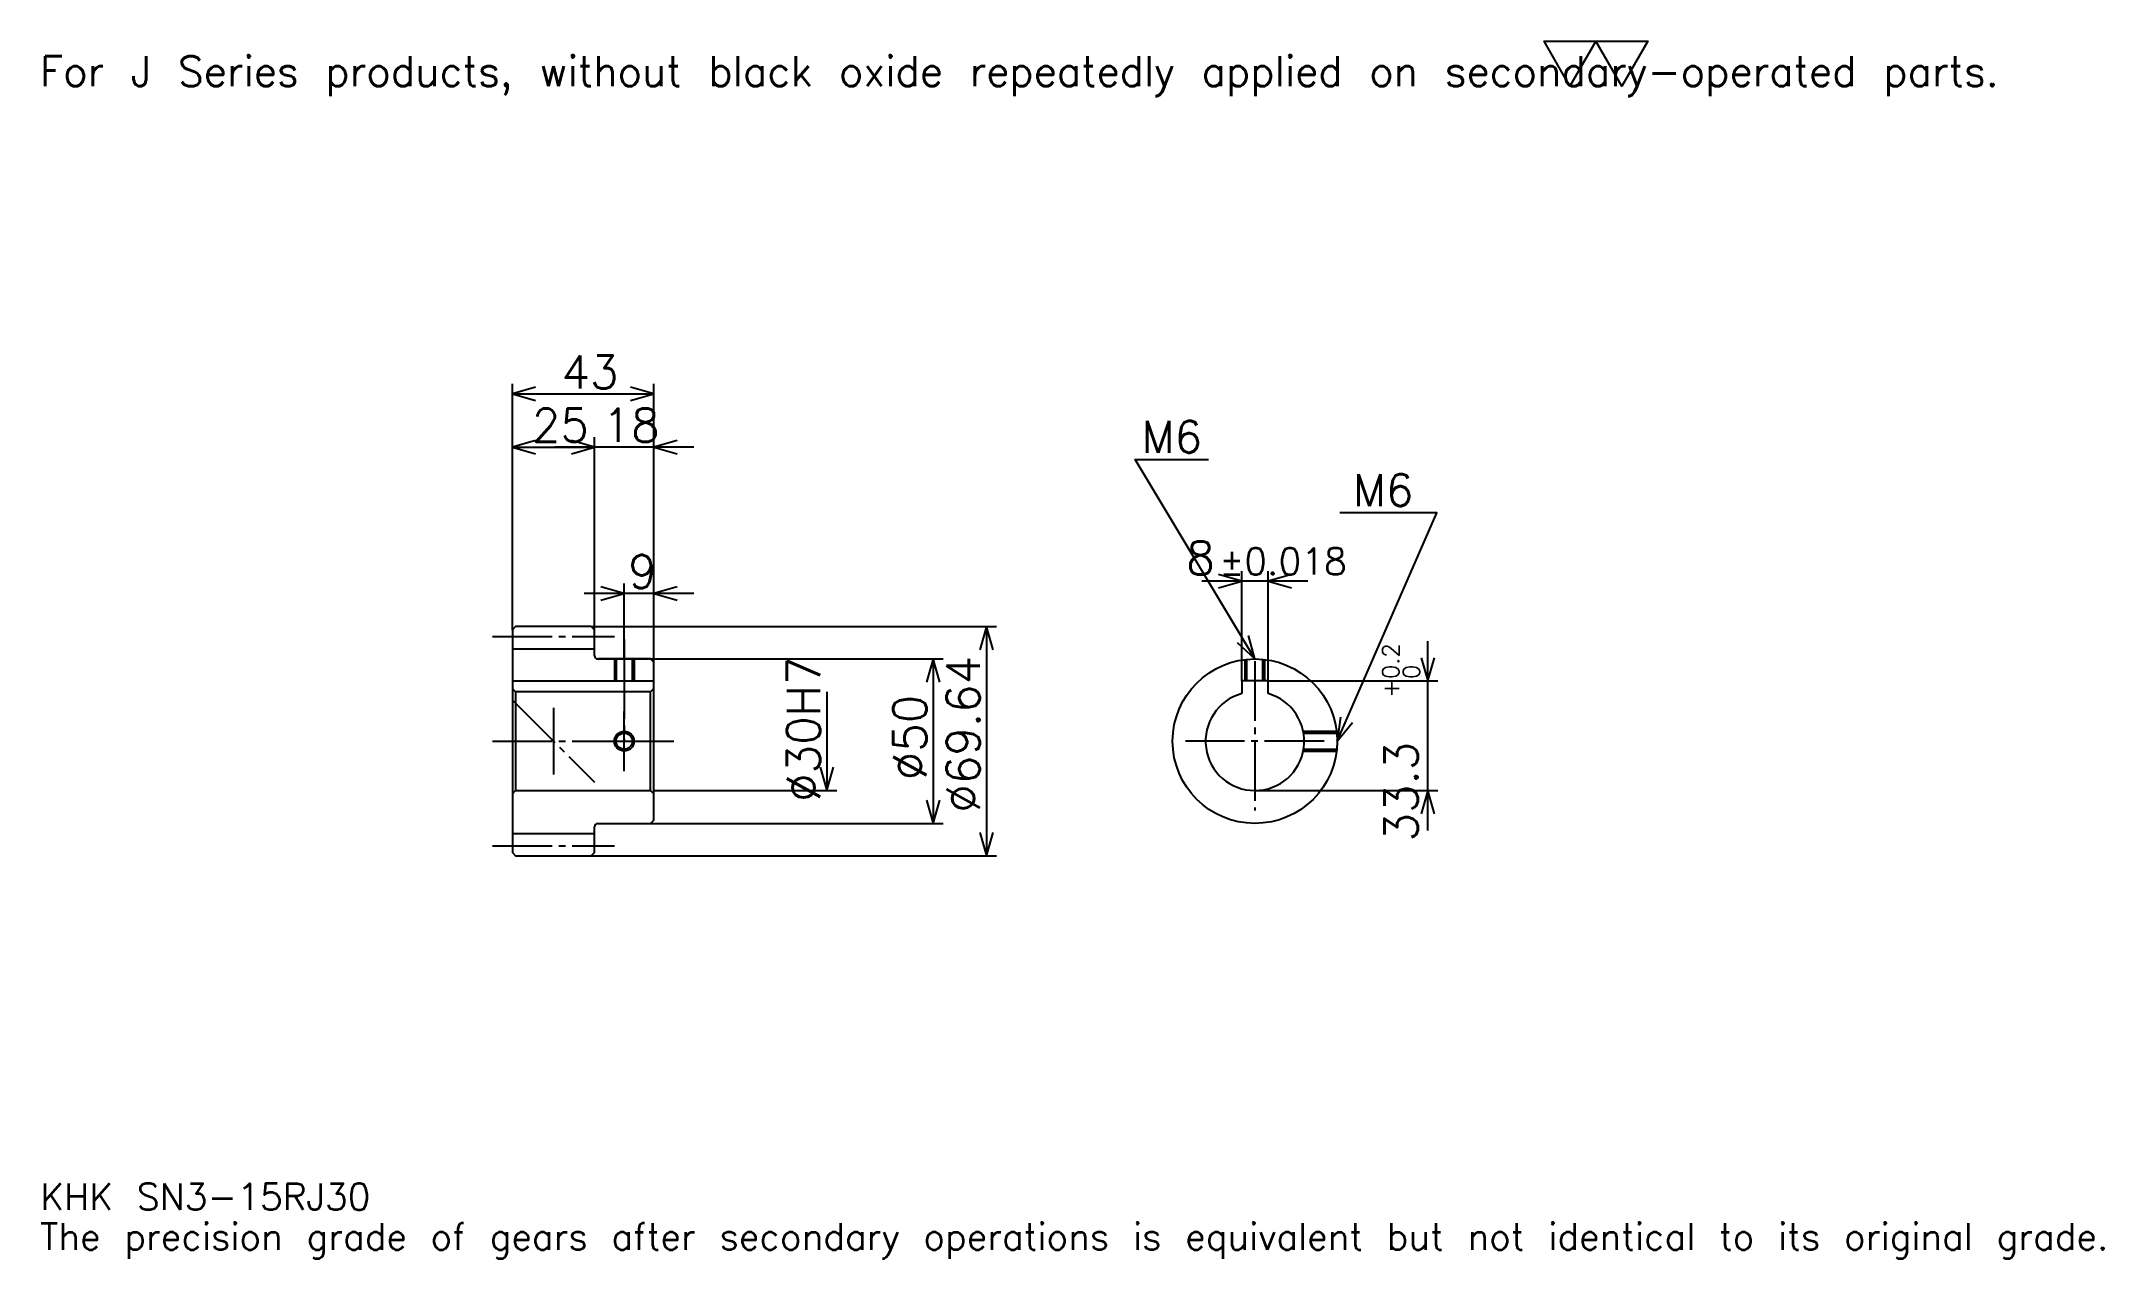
# Model space of a CAD drawing. Extents: x 21 to 647, y 7 to 378.
import ezdxf

# ---------------------------------------------------------------- set-up
doc = ezdxf.new("R2010")
doc.units = 0
doc.linetypes.add('DASHDOT', pattern=[24.260869, 18.195652, -2.021739, 2.021739, -2.021739])
doc.layers.get('0').update_dxf_attribs({"linetype": 'CONTINUOUS'})
doc.layers.add('DASHDOT', color=6, linetype='DASHDOT')
doc.styles.add('KANJI', font='TXT', dxfattribs={"bigfont": 'BIGFONT'})

msp = doc.modelspace()

# ---------------------------------------------------------------- linework, layer by layer
at = {"color": 5}
for p, q in [((163.760864, 199.591553), (163.760864, 273.38501)), ((163.760864, 270.352417), (206.760864, 270.352417)), ((206.760864, 199.591553), (206.760864, 273.38501)), ((188.760864, 199.591553), (188.760864, 257.211121)), ((163.760864, 254.178497), (188.760864, 254.178497)), ((218.891296, 254.178497), (176.630432, 254.178497)), ((405.586945, 213.397827), (373.32608, 213.397827)), ((385.456512, 183.071747), (385.456512, 216.430435)), ((393.456512, 183.071747), (393.456512, 216.430435)), ((218.891296, 209.700241), (185.630432, 209.700241)), ((197.760864, 199.591553), (197.760864, 212.732849)), ((163.760864, 198.591553), (163.760864, 199.591553)), ((187.760864, 199.591553), (206.760864, 199.591553)), ((188.760864, 198.591553), (188.760864, 199.591553)), ((197.760864, 189.771744), (197.760864, 199.591553)), ((197.760864, 189.771744), (197.760864, 199.591553)), ((206.760864, 199.591553), (310.880432, 199.591553)), ((206.760864, 188.771744), (206.760864, 199.591553)), ((307.847839, 199.591553), (307.847839, 129.951935)), ((441.978241, 137.641312), (441.978241, 195.202179)), ((189.760864, 189.771744), (206.760864, 189.771744)), ((206.760864, 189.771744), (294.706512, 189.771744)), ((291.673889, 189.771744), (291.673889, 139.771744)), ((393.456512, 183.071747), (445.010864, 183.071747)), ((259.32608, 179.771744), (259.32608, 149.771744)), ((206.760864, 149.771744), (262.358704, 149.771744)), ((389.456512, 149.771744), (445.010864, 149.771744)), ((189.760864, 139.771744), (206.760864, 139.771744)), ((206.760864, 139.771744), (294.706512, 139.771744)), ((187.760864, 129.951935), (206.760864, 129.951935)), ((206.760864, 129.951935), (310.880432, 129.951935))]:
    msp.add_line(p, q, dxfattribs=at)
at = {"color": 4}
for p, q in [((163.760864, 192.841553), (188.760864, 192.841553)), ((163.760864, 183.071747), (206.760864, 183.071747)), ((164.760864, 179.771744), (164.760864, 149.771744)), ((205.760864, 179.771744), (206.760864, 180.771744)), ((205.760864, 149.771744), (206.760864, 148.771744)), ((163.760864, 136.701935), (188.760864, 136.701935))]:
    msp.add_line(p, q, dxfattribs=at)
at = {"color": 7}
msp.add_line((176.260864, 174.880432), (176.260864, 154.663055), dxfattribs=at)
msp.add_lwpolyline([(485.217377, 363.913055), (477.332581, 377.580017), (508.871735, 377.580017), (500.986938, 363.913055), (493.102173, 377.580017), (485.217377, 363.913055)], dxfattribs=at)
at = {"color": 5}
for points in [[(170.836945, 272.374146), (163.760864, 270.352417), (170.836945, 268.330688)], [(199.684784, 268.330688), (206.760864, 270.352417), (199.684784, 272.374146)], [(170.836945, 256.200256), (163.760864, 254.178497), (170.836945, 252.156769)], [(181.684784, 252.156769), (188.760864, 254.178497), (181.684784, 256.200256)], [(181.684784, 252.156769), (188.760864, 254.178497), (181.684784, 256.200256)], [(213.836945, 256.200256), (206.760864, 254.178497), (213.836945, 252.156769)], [(389.456512, 189.771744), (353.065216, 250.42392), (375.304321, 250.42392)], [(414.456512, 164.771744), (444.782593, 234.25), (415.265198, 234.25)], [(378.380432, 211.376083), (385.456512, 213.397827), (378.380432, 215.419571)], [(400.532593, 215.419571), (393.456512, 213.397827), (400.532593, 211.376083)], [(190.684784, 207.678497), (197.760864, 209.700241), (190.684784, 211.721985)], [(213.836945, 211.721985), (206.760864, 209.700241), (213.836945, 207.678497)], [(309.869568, 192.515457), (307.847839, 199.591553), (305.82608, 192.515457)], [(384.082275, 194.799255), (389.456512, 189.771744), (387.54953, 196.879608)], [(293.695648, 182.695648), (291.673889, 189.771744), (289.652161, 182.695648)], [(439.956512, 190.147827), (441.978241, 183.071747), (443.999969, 190.147827)], [(415.434265, 172.065735), (414.456512, 164.771744), (419.140137, 170.448196)], [(257.304352, 156.847824), (259.32608, 149.771744), (261.347809, 156.847824)], [(289.652161, 146.847839), (291.673889, 139.771744), (293.695648, 146.847839)], [(443.999969, 142.695648), (441.978241, 149.771744), (439.956512, 142.695648)], [(305.82608, 137.02803), (307.847839, 129.951935), (309.869568, 137.02803)]]:
    msp.add_lwpolyline(points, dxfattribs=at)
at = {"color": 4}
for points in [[(188.760864, 190.771744), (188.760864, 198.591553), (187.760864, 199.591553), (164.760864, 199.591553), (163.760864, 198.591553), (163.760864, 148.771744)], [(189.760864, 139.771744), (205.760864, 139.771744), (206.760864, 140.771744), (206.760864, 188.771744), (205.760864, 189.771744), (189.760864, 189.771744)], [(194.760864, 189.771744), (194.760864, 183.071747)], [(195.300873, 189.771744), (195.300873, 183.071747)], [(200.220856, 189.771744), (200.220856, 183.071747)], [(200.760864, 189.771744), (200.760864, 183.071747)], [(386.456512, 183.071747), (386.456512, 189.591095)], [(386.996521, 183.071747), (386.996521, 189.650421)], [(391.916504, 183.071747), (391.916504, 189.650421)], [(392.456512, 183.071747), (392.456512, 189.591095)], [(393.456512, 179.228577), (393.456512, 183.071747), (385.456512, 183.071747), (385.456512, 179.228577)], [(163.760864, 148.771744), (164.760864, 149.771744), (205.760864, 149.771744), (205.760864, 179.771744), (164.760864, 179.771744), (163.760864, 180.771744)], [(404.153442, 167.771744), (414.275879, 167.771744)], [(404.253418, 167.23175), (414.335205, 167.23175)], [(404.153442, 161.771744), (414.275879, 161.771744)], [(404.253418, 162.311737), (414.335205, 162.311737)], [(163.760864, 148.771744), (163.760864, 130.951935), (164.760864, 129.951935), (187.760864, 129.951935), (188.760864, 130.951935), (188.760864, 138.771744)]]:
    msp.add_lwpolyline(points, dxfattribs=at)
for centre, radius in [((389.456512, 164.771744), 25), ((197.760864, 164.771744), 2.46)]:
    msp.add_circle(centre, radius, dxfattribs=at)
at = {"color": 7}
msp.add_circle((197.760864, 164.771744), 3, dxfattribs=at)
at = {"color": 4}
for centre, radius, start, end in [((189.760864, 190.771744), 1, 180, 270), ((389.456512, 164.771744), 15, 105.466010323, 74.533989677), ((189.760864, 138.771744), 1, 90, 180)]:
    msp.add_arc(centre, radius, start, end, dxfattribs=at)
at = {"layer": 'DASHDOT', "color": 7}
for p, q in [((157.695648, 196.591553), (194.82608, 196.591553)), ((197.760864, 189.771744), (197.760864, 164.771744)), ((389.456512, 189.136963), (389.456512, 143.706528)), ((163.760864, 177.271744), (188.760864, 152.271744)), ((157.695648, 164.771744), (212.82608, 164.771744)), ((410.521729, 164.771744), (368.391296, 164.771744)), ((157.695648, 132.951935), (194.82608, 132.951935))]:
    msp.add_line(p, q, dxfattribs=at)
for points in [[(197.760864, 195.83696), (197.760864, 177.006531)], [(197.760864, 155.706528), (197.760864, 173.83696)], [(188.695648, 164.771744), (206.82608, 164.771744)]]:
    msp.add_lwpolyline(points, dxfattribs=at)

# ---------------------------------------------------------------- texts
at = {"color": 7, "style": 'KANJI'}
for s, height, p in [('For J Series products, without black oxide repeatedly applied on secondary-operated parts.', 9.097826, (20.217392, 363.913055)), ('43', 10.108696, (178.690216, 271.969818)), ('25', 10.108696, (169.690216, 255.795898)), ('18', 10.108696, (191.190216, 255.795898)), ('M6', 9.704348, (355.086945, 252.445648)), ('M6', 9.704348, (419.308685, 236.271744)), ('9', 10.108696, (198.97554, 211.317627)), ('8', 10.108696, (368.590149, 215.419571)), ('%%p0.018', 8.086957, (378.596527, 215.419571)), ('KHK SN3-15RJ30', 8.086957, (20.217392, 22.23913)), ('The precision grade of gears after secondary operations is equivalent but not identical to its original grade.', 8.086957, (20.217392, 10.108696))]:
    msp.add_text(s, height=height, dxfattribs=at).set_placement(p)
for s, height, p in [('%%c30H7', 10.108696, (257.304352, 146.32338)), ('%%c69.64', 10.108696, (305.82608, 143.038055)), ('0.2', 5.054348, (433.28476, 183.683533)), ('+', 5.054348, (433.28476, 178.022659)), ('0', 5.054348, (439.552155, 183.683533)), ('%%c50', 10.108696, (289.652161, 152.894028)), ('33.3', 10.108696, (438.945618, 134.268234))]:
    msp.add_text(s, height=height, rotation=90, dxfattribs=at).set_placement(p)

doc.saveas('drawing.dxf')
